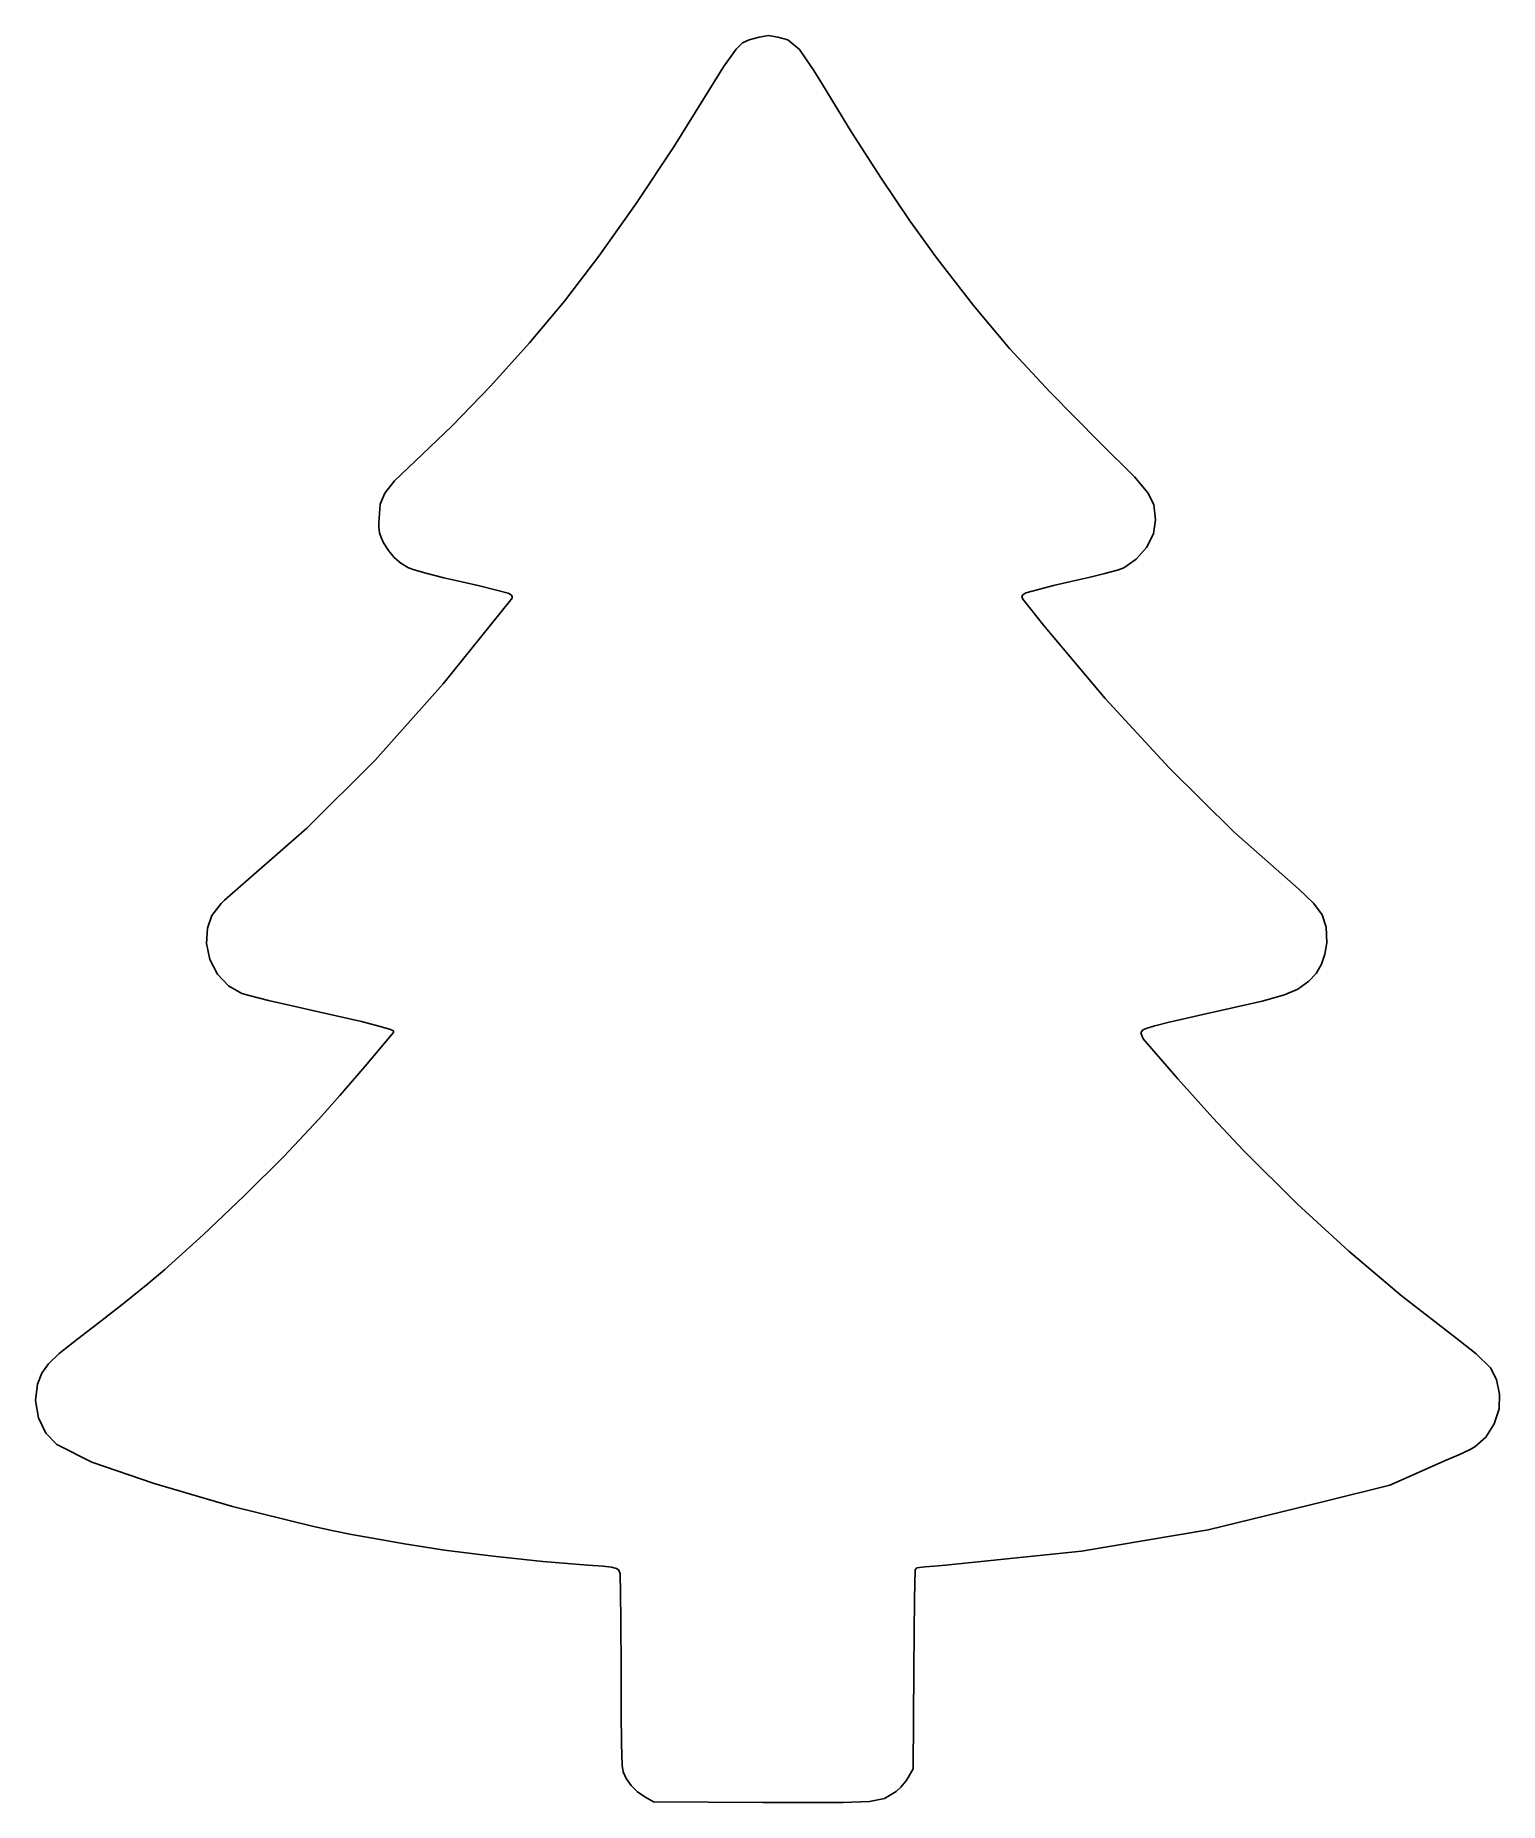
# Model space of a CAD drawing. Extents: x 105.7 to 185.2, y -155.8 to -59.9.
import ezdxf

# ---------------------------------------------------------------- set-up
doc = ezdxf.new("R2010")
doc.units = 0
doc.layers.add('BLACK', color=7, linetype='CONTINUOUS')

msp = doc.modelspace()

# ---------------------------------------------------------------- linework, layer by layer
at = {"layer": 'BLACK', "linetype": 'CONTINUOUS'}
for p, q in [((143.75, -60.65), (144.1, -60.3)), ((144.1, -60.3), (144.45, -60.15)), ((144.45, -60.15), (145, -60)), ((145, -60), (145.5, -59.9)), ((146, -60), (145.5, -59.9)), ((146.55, -60.15), (146, -60)), ((147.1799, -60.661433), (146.55, -60.15)), ((143.75, -60.65), (143.063309, -61.607263)), ((147.533128, -61.165159), (147.1799, -60.661433)), ((147.953539, -61.806593), (147.533128, -61.165159)), ((143.063309, -61.607263), (142.264761, -62.900868)), ((148.422496, -62.568369), (147.953539, -61.806593)), ((142.264761, -62.900868), (140.369065, -65.940321)), ((150.007139, -65.147075), (148.422496, -62.568369)), ((151.612871, -67.641029), (150.007139, -65.147075)), ((140.369065, -65.940321), (138.323346, -69.013639)), ((153.176534, -69.954983), (151.612871, -67.641029)), ((138.323346, -69.013639), (136.289405, -71.886505)), ((154.633118, -71.988776), (153.176534, -69.954983)), ((136.289405, -71.886505), (134.433996, -74.311881)), ((156.61667, -74.560814), (154.633118, -71.988776)), ((134.433996, -74.311881), (132.540469, -76.580228)), ((158.578298, -76.88837), (156.61667, -74.560814)), ((132.540469, -76.580228), (130.447346, -78.905927)), ((160.772853, -79.262827), (158.578298, -76.88837)), ((130.447346, -78.905927), (128.323963, -81.108305)), ((163.476068, -81.988776), (160.772853, -79.262827)), ((128.323963, -81.108305), (126.341177, -83.001748)), ((165.350399, -83.854308), (163.476068, -81.988776)), ((126.341177, -83.001748), (125.211354, -84.073722)), ((125.211354, -84.073722), (124.685358, -84.72802)), ((166.104666, -84.73194), (165.350399, -83.854308)), ((124.440113, -85.337989), (124.685358, -84.72802)), ((166.40419, -85.373075), (166.104666, -84.73194)), ((124.440113, -85.337989), (124.36429, -86.338791)), ((166.378696, -86.93972), (166.504453, -86.183979)), ((166.504453, -86.183979), (166.40419, -85.373075)), ((124.36429, -86.338791), (124.370388, -86.583081)), ((124.370388, -86.583081), (124.408184, -86.88326)), ((124.408184, -86.88326), (124.485812, -87.142037)), ((124.485812, -87.142037), (124.623434, -87.438759)), ((166.012838, -87.682522), (166.378696, -86.93972)), ((124.623434, -87.438759), (124.884123, -87.855605)), ((124.884123, -87.855605), (125.198292, -88.222101)), ((165.455777, -88.323206), (166.012838, -87.682522)), ((125.198292, -88.222101), (125.562032, -88.533115)), ((125.562032, -88.533115), (125.970214, -88.784818)), ((125.970214, -88.784818), (126.273034, -88.901017)), ((126.273034, -88.901017), (126.993187, -89.097188)), ((126.993187, -89.097188), (127.888136, -89.322135)), ((162.872337, -89.309715), (163.753983, -89.087591)), ((163.753983, -89.087591), (164.487763, -88.888522)), ((164.487763, -88.888522), (164.769676, -88.781879)), ((164.769676, -88.781879), (165.455777, -88.323206)), ((127.888136, -89.322135), (128.870214, -89.548393)), ((128.870214, -89.548393), (129.832859, -89.769344)), ((129.832859, -89.769344), (130.666937, -89.978048)), ((130.666937, -89.978048), (131.372831, -90.167362)), ((159.452823, -90.150487), (160.144831, -89.961896)), ((160.144831, -89.961896), (160.963495, -89.753961)), ((160.963495, -89.753961), (161.907845, -89.534153)), ((161.907845, -89.534153), (162.872337, -89.309715)), ((131.531198, -90.517683), (127.856507, -95.077316)), ((131.372831, -90.167362), (131.55, -90.25)), ((131.531198, -90.517683), (131.6, -90.432312)), ((131.55, -90.25), (131.6, -90.35)), ((131.6, -90.35), (131.6, -90.432312)), ((159.25, -90.35), (159.3, -90.25)), ((159.300621, -90.487922), (159.25, -90.35)), ((159.3, -90.25), (159.452823, -90.150487)), ((159.729795, -91.028879), (159.300621, -90.487922)), ((160.413505, -91.890668), (159.729795, -91.028879)), ((163.761022, -95.873898), (160.413505, -91.890668)), ((127.856507, -95.077316), (124.158307, -99.21486)), ((167.228426, -99.633671), (163.761022, -95.873898)), ((124.158307, -99.21486), (120.450374, -102.915896)), ((170.753591, -103.105788), (167.228426, -99.633671)), ((120.450374, -102.915896), (115.996646, -106.82363)), ((174.274329, -106.225351), (170.753591, -103.105788)), ((175.075544, -106.97427), (174.274329, -106.225351)), ((115.81238, -107.00025), (115.303985, -107.657228)), ((115.996646, -106.82363), (115.81238, -107.00025)), ((175.534977, -107.615357), (175.075544, -106.97427)), ((115.065997, -108.329338), (115.02246, -109.172907)), ((115.303985, -107.657228), (115.065997, -108.329338)), ((175.751471, -108.289954), (175.534977, -107.615357)), ((175.783317, -109.127479), (175.751471, -108.289954)), ((115.02246, -109.172907), (115.197108, -110.035005)), ((175.690903, -109.741619), (175.783317, -109.127479)), ((115.197108, -110.035005), (115.60724, -110.824026)), ((175.499437, -110.295205), (175.690903, -109.741619)), ((115.60724, -110.824026), (116.207611, -111.45952)), ((174.208826, -111.651844), (174.819165, -111.214464)), ((174.819165, -111.214464), (175.20808, -110.786179)), ((175.20808, -110.786179), (175.499437, -110.295205)), ((116.207611, -111.45952), (116.937814, -111.873595)), ((116.937814, -111.873595), (117.321574, -111.991483)), ((117.321574, -111.991483), (118.37863, -112.251942)), ((172.287379, -112.290226), (173.493348, -111.960876)), ((173.493348, -111.960876), (174.208826, -111.651844)), ((118.37863, -112.251942), (119.669112, -112.557916)), ((119.669112, -112.557916), (121.098304, -112.88306)), ((121.098304, -112.88306), (123.419371, -113.407663)), ((167.172526, -113.449411), (169.232613, -112.983)), ((169.232613, -112.983), (172.287379, -112.290226)), ((123.419371, -113.407663), (124.434218, -113.663285)), ((124.434218, -113.663285), (125.002194, -113.841015)), ((125.15, -113.9), (125.002194, -113.841015)), ((125.054854, -114.124663), (125.15, -114)), ((125.15, -114), (125.15, -113.9)), ((165.708574, -114.017294), (165.8151, -113.850865)), ((165.832101, -114.335427), (165.708574, -114.017294)), ((166.525963, -113.618424), (167.172526, -113.449411)), ((125.054854, -114.124663), (123.618822, -115.820215)), ((167.711429, -116.501139), (165.832101, -114.335427)), ((122.246084, -117.418787), (123.618822, -115.820215)), ((169.600932, -118.621387), (167.711429, -116.501139)), ((122.246084, -117.418787), (121.116549, -118.688776)), ((121.116549, -118.688776), (119.223017, -120.699621)), ((171.265916, -120.388776), (169.600932, -118.621387)), ((119.223017, -120.699621), (117.061258, -122.863094)), ((174.19923, -123.300757), (171.265916, -120.388776)), ((117.061258, -122.863094), (114.837424, -124.979557)), ((176.984221, -125.863254), (174.19923, -123.300757)), ((114.837424, -124.979557), (112.75543, -126.848592)), ((179.829873, -128.262425), (176.984221, -125.863254)), ((112.75543, -126.848592), (111.836845, -127.623449)), ((111.836845, -127.623449), (110.608349, -128.617049)), ((182.94469, -130.68075), (179.829873, -128.262425)), ((110.608349, -128.617049), (109.2789, -129.66475)), ((109.2789, -129.66475), (108.027563, -130.622749)), ((108.027563, -130.622749), (107.029009, -131.408961)), ((183.898568, -131.435458), (182.94469, -130.68075)), ((106.445843, -131.969292), (106.084699, -132.482352)), ((107.029009, -131.408961), (106.445843, -131.969292)), ((184.660229, -132.192512), (183.898568, -131.435458)), ((184.986721, -132.812579), (184.660229, -132.192512)), ((105.840537, -133.075207), (105.729509, -133.96633)), ((106.084699, -132.482352), (105.840537, -133.075207)), ((185.165537, -133.615102), (184.986721, -132.812579)), ((105.729509, -133.96633), (105.89256, -134.892346)), ((185.136694, -134.415157), (185.165537, -133.615102)), ((105.89256, -134.892346), (106.300149, -135.725911)), ((184.87171, -135.230116), (185.136694, -134.415157)), ((106.300149, -135.725911), (106.902306, -136.348982)), ((183.81758, -136.480964), (184.413566, -135.952602)), ((184.413566, -135.952602), (184.87171, -135.230116)), ((106.902306, -136.348982), (108.799738, -137.312266)), ((182.267985, -137.191387), (182.952961, -136.900643)), ((182.952961, -136.900643), (183.529205, -136.639844)), ((183.529205, -136.639844), (183.81758, -136.480964)), ((108.799738, -137.312266), (112.171252, -138.465527)), ((179.2, -138.55), (182.267985, -137.191387)), ((112.171252, -138.465527), (116.424833, -139.718037)), ((175.713958, -139.424811), (179.2, -138.55)), ((116.424833, -139.718037), (120.75543, -140.779592)), ((169.351302, -140.97798), (175.713958, -139.424811)), ((120.75543, -140.779592), (121.895645, -141.025307)), ((121.895645, -141.025307), (122.87392, -141.222004)), ((122.87392, -141.222004), (124.014022, -141.43338)), ((124.014022, -141.43338), (125.75543, -141.740806)), ((125.75543, -141.740806), (127.930547, -142.079303)), ((162.476914, -142.135114), (169.351302, -140.97798)), ((127.930547, -142.079303), (130.558459, -142.410552)), ((130.558459, -142.410552), (133.268092, -142.694154)), ((133.268092, -142.694154), (135.70543, -142.887847)), ((155.10543, -142.891597), (162.476914, -142.135114)), ((135.70543, -142.887847), (136.527275, -142.947492)), ((136.527275, -142.947492), (136.97806, -143.001809)), ((136.97806, -143.001809), (137.250142, -143.065327)), ((137.250142, -143.065327), (137.380428, -143.157722)), ((137.380428, -143.157722), (137.448463, -143.356779)), ((137.448463, -143.356779), (137.479014, -144.388941)), ((153.424858, -144.707682), (153.454238, -143.140882)), ((153.454238, -143.140882), (153.548177, -143.043187)), ((153.548177, -143.043187), (153.989697, -142.991752)), ((153.989697, -142.991752), (154.506169, -142.939974)), ((154.506169, -142.939974), (155.10543, -142.891597)), ((137.479014, -144.388941), (137.499938, -145.910218)), ((153.383786, -148.54042), (153.424858, -144.707682)), ((137.499938, -145.910218), (137.50543, -148.521287)), ((137.50543, -148.521287), (137.511657, -150.913061)), ((153.35543, -153.938776), (153.383786, -148.54042)), ((137.511657, -150.913061), (137.532813, -152.560856)), ((137.532813, -152.560856), (137.564158, -153.755856)), ((137.564158, -153.755856), (137.619573, -154.096548)), ((137.619573, -154.096548), (137.784157, -154.475391)), ((153.080517, -154.406434), (153.35543, -153.938776)), ((137.784157, -154.475391), (138.047662, -154.849336)), ((138.389572, -155.183829), (138.047662, -154.849336)), ((138.389572, -155.183829), (138.787798, -155.463879)), ((151.787475, -155.546837), (152.433683, -155.180629)), ((152.433683, -155.180629), (152.676713, -154.939223)), ((152.676713, -154.939223), (152.777126, -154.82674)), ((152.777126, -154.82674), (152.948218, -154.60785)), ((152.948218, -154.60785), (153.080517, -154.406434)), ((138.787798, -155.463879), (139.25543, -155.738776)), ((139.25543, -155.738776), (145.195414, -155.766836)), ((145.195414, -155.766836), (149.546708, -155.776921)), ((149.546708, -155.776921), (150.986317, -155.718659)), ((150.986317, -155.718659), (151.787475, -155.546837))]:
    msp.add_line(p, q, dxfattribs=at)
at = {"layer": 'BLACK'}
msp.add_arc((167.4556, -117.6647), 4.151696, 102.93922794, 113.27468984, dxfattribs=at)

doc.saveas('drawing.dxf')
